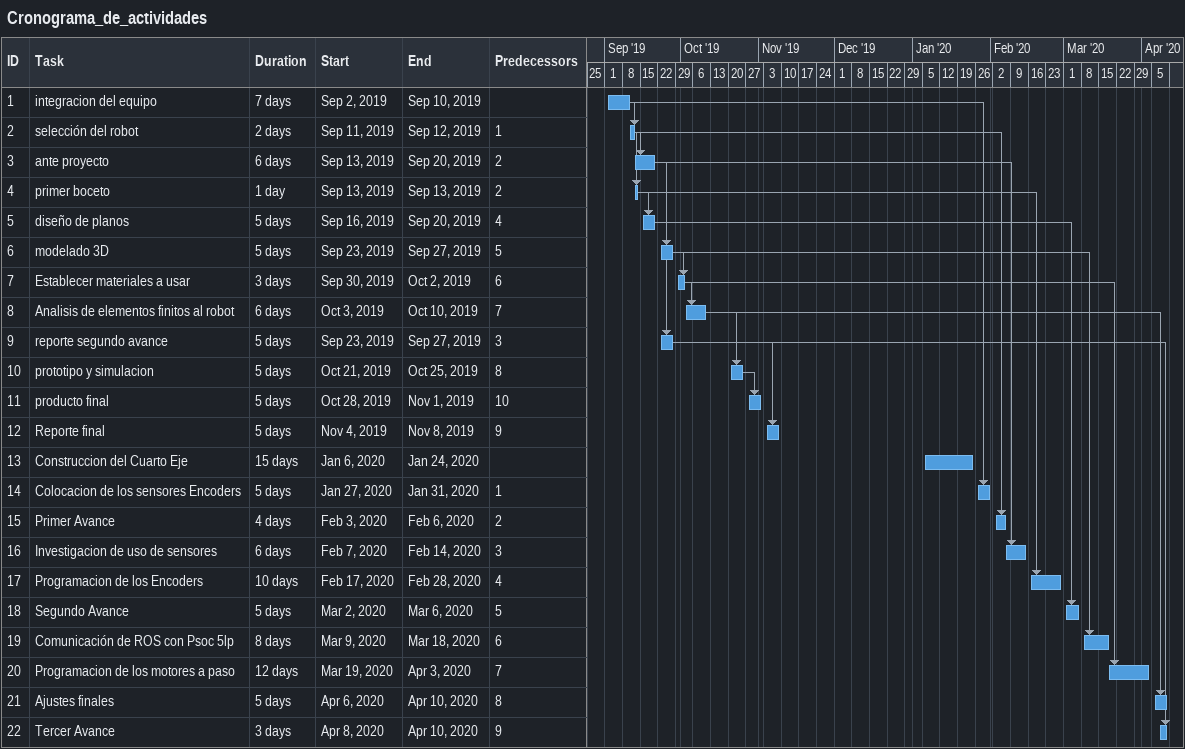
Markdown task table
Cronograma_de_actividades

| ID | Task | Duration | Start | Finish | Predecessors |
|---|---|---|---|---|---|
| 1 | integracion del equipo | 7d | 2019-09-02 | 2019-09-10 |  |
| 2 | selección del robot | 2d | 2019-09-11 | 2019-09-12 | 1 |
| 3 | ante proyecto | 6d | 2019-09-13 | 2019-09-20 | 2 |
| 4 | primer boceto | 1d | 2019-09-13 | 2019-09-13 | 2 |
| 5 | diseño de planos | 5d | 2019-09-16 | 2019-09-20 | 4 |
| 6 | modelado 3D | 5d | 2019-09-23 | 2019-09-27 | 5 |
| 7 | Establecer materiales a usar | 3d | 2019-09-30 | 2019-10-02 | 6 |
| 8 | Analisis de elementos finitos al robot | 6d | 2019-10-03 | 2019-10-10 | 7 |
| 9 | reporte segundo avance | 5d | 2019-09-23 | 2019-09-27 | 3 |
| 10 | prototipo y simulacion | 5d | 2019-10-21 | 2019-10-25 | 8 |
| 11 | producto final | 5d | 2019-10-28 | 2019-11-01 | 10 |
| 12 | Reporte final | 5d | 2019-11-04 | 2019-11-08 | 9 |
| 13 | Construccion del Cuarto Eje | 15d | 2020-01-06 | 2020-01-24 |  |
| 14 | Colocacion de los sensores Encoders | 5d | 2020-01-27 | 2020-01-31 | 1 |
| 15 | Primer Avance | 4d | 2020-02-03 | 2020-02-06 | 2 |
| 16 | Investigacion de uso de sensores | 6d | 2020-02-07 | 2020-02-14 | 3 |
| 17 | Programacion de los Encoders | 10d | 2020-02-17 | 2020-02-28 | 4 |
| 18 | Segundo Avance | 5d | 2020-03-02 | 2020-03-06 | 5 |
| 19 | Comunicación de ROS con Psoc 5lp | 8d | 2020-03-09 | 2020-03-18 | 6 |
| 20 | Programacion de los motores a paso | 12d | 2020-03-19 | 2020-04-03 | 7 |
| 21 | Ajustes finales | 5d | 2020-04-06 | 2020-04-10 | 8 |
| 22 | Tercer Avance | 3d | 2020-04-08 | 2020-04-10 | 9 |
